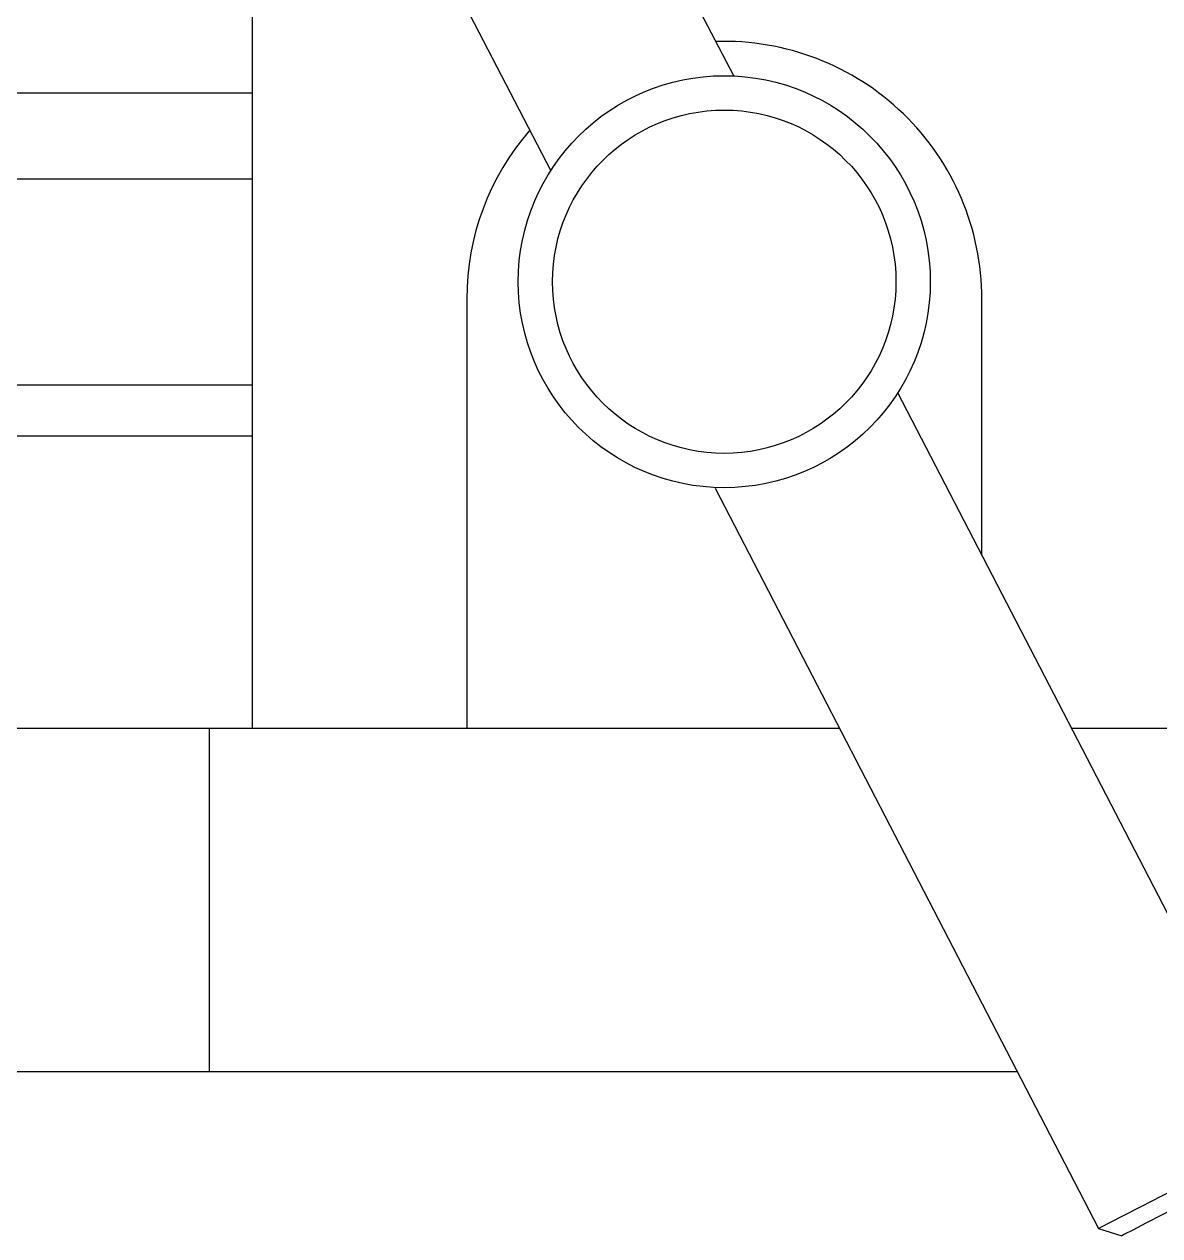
# Model space of a CAD drawing. Header units: millimetres. Extents: x 19 to 860, y 28 to 622.
# Drawn here: x 261.6 to 327.7, y 318.9 to 389.4 of the extents above; entities that cross this region are included whole.
import ezdxf

# ---------------------------------------------------------------- set-up
doc = ezdxf.new("R2010")
doc.units = ezdxf.units.MM

msp = doc.modelspace()

# ---------------------------------------------------------------- linework, layer by layer
at = {"color": 7, "linetype": 'Continuous', "lineweight": 25}
for p, q in [((302.891, 386.437), (280.537, 429.6)), ((269.881, 424.082), (292.216, 380.955)), ((274.842, 390.45), (274.842, 348.45)), ((182.842, 385.45), (274.842, 385.45)), ((250.133, 380.45), (274.842, 380.45)), ((287.342, 373.45), (287.342, 348.45)), ((317.342, 358.533), (317.342, 373.45)), ((250.133, 368.45), (274.842, 368.45)), ((334.802, 324.818), (312.449, 367.981)), ((274.842, 365.45), (242.842, 365.45)), ((301.812, 362.426), (324.147, 319.3)), ((149.842, 348.45), (267.342, 348.45)), ((267.342, 348.45), (272.342, 348.45)), ((272.342, 348.45), (272.342, 328.45)), ((272.342, 348.45), (277.342, 348.45)), ((277.342, 348.45), (309.05, 348.45)), ((322.564, 348.45), (327.342, 348.45)), ((327.342, 348.45), (332.342, 348.45)), ((149.842, 328.45), (267.342, 328.45)), ((267.342, 328.45), (272.342, 328.45)), ((272.342, 328.45), (277.342, 328.45)), ((277.342, 328.45), (319.408, 328.45)), ((324.147, 319.3), (325.494, 318.872))]:
    msp.add_line(p, q, dxfattribs=at)
at = {"color": 7, "linetype": 'Continuous', "lineweight": 25, "flags": 128}
for points in [[(324.147, 319.3), (324.314, 319.386), (324.806, 319.641), (325.591, 320.047), (326.62, 320.58), (327.828, 321.206), (329.14, 321.886), (330.473, 322.576), (331.743, 323.234), (332.871, 323.818), (333.785, 324.291), (334.428, 324.624), (334.76, 324.796), (334.802, 324.818)], [(334.374, 323.47), (334.333, 323.449), (334.007, 323.28), (333.379, 322.955), (332.495, 322.497), (331.421, 321.941), (330.237, 321.328), (329.031, 320.703), (327.892, 320.113), (326.904, 319.601), (326.141, 319.206), (325.659, 318.957), (325.494, 318.872)]]:
    msp.add_lwpolyline(points, dxfattribs=at)
at = {"color": 7, "linetype": 'Continuous', "lineweight": 25}
for radius in [12, 10]:
    msp.add_circle((302.342, 374.45), radius, dxfattribs=at)
for start, end in [(0, 91.86974), (139.05411, 180)]:
    msp.add_arc((302.342, 373.45), 15, start, end, dxfattribs=at)

doc.saveas('drawing.dxf')
